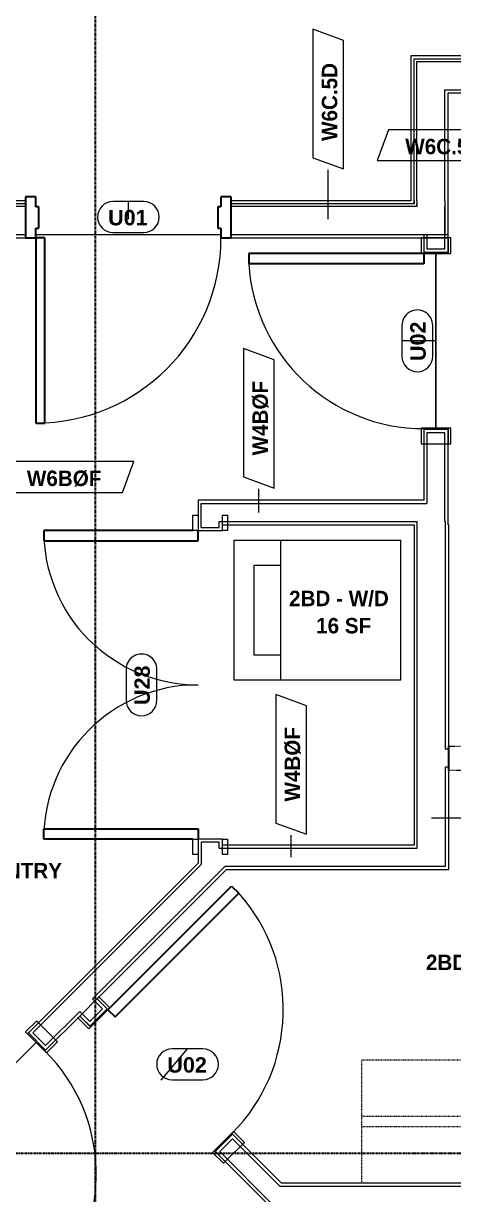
# Model space of a CAD drawing. Header units: inches. Extents: x -4058 to -1781, y 9814 to 12264.
# Drawn here: x -3495.3 to -3411.7, y 10159.2 to 10386.9 of the extents above; entities that cross this region are included whole.
import ezdxf

# ---------------------------------------------------------------- set-up
doc = ezdxf.new("R2010")
doc.units = ezdxf.units.IN
doc.header["$MEASUREMENT"] = 0
for name, pattern in [('Dash', [0.25, 0.125, -0.125]), ('Grid Line 1_2_', [0.875, 0.5, -0.125, 0.125, -0.125]), ('Overhead', [0.15625, 0.09375, -0.0625])]:
    doc.linetypes.add(name, pattern=pattern)
for name, color, linetype, lineweight in [('0-1', 7, 'Continuous', 5), ('0-2', 7, 'Continuous', 9), ('A-AREA-IDEN', 2, 'Continuous', 9), ('A-DETL-GENF', 92, 'Overhead', 9), ('A-DETL-MEDM', 33, 'Continuous', 30), ('A-DOOR-1', 7, 'Continuous', 9), ('A-DOOR-2', 10, 'Continuous', 30), ('A-DOOR-3', 31, 'Continuous', 9), ('A-DOOR-4', 31, 'Continuous', 30), ('A-DOOR-FRAM-2', 10, 'Continuous', 30), ('A-DOOR-IDEN', 31, 'Continuous', 9), ('A-FLOR-2', 192, 'Continuous', 9), ('A-WALL', 113, 'Continuous', 18), ('A-WALL-2', 250, 'Continuous', 18), ('A-WALL-3', 113, 'Continuous', 9), ('A-WALL-IDEN', 211, 'Continuous', 9), ('I-WALL-1', 7, 'Continuous', 9), ('P-SANR-FIXT', 6, 'Continuous', 9), ('Q-CASE', 31, 'Continuous', 9), ('Q-CASE-HDLN', 31, 'Dash', 9), ('S-GRID-1', 1, 'Grid Line 1_2_', 30)]:
    doc.layers.add(name, color=color, linetype=linetype, lineweight=lineweight)
doc.styles.add('Arial_B', font='arialbd.ttf', dxfattribs={"height": 3})
doc.styles.add('Century Gothic_B_1', font='GOTHICB.TTF', dxfattribs={"height": 3})

# ---------------------------------------------------------------- blocks, each defined once
blk = doc.blocks.new('HOLLOW METAL - UNIT DOOR-2191978-UNIT PLANS - 1ST FLOOR')
at = {"layer": 'A-DOOR-1'}
blk.add_arc((18, 3.875), 36, 90, 180, dxfattribs=at)
at = {"layer": 'A-DOOR-2'}
for p, q in [((18, 39.875), (16.25, 39.875)), ((16.25, 39.875), (16.25, 3.875)), ((18, 3.875), (18, 39.875)), ((16.25, 3.875), (18, 3.875))]:
    blk.add_line(p, q, dxfattribs=at)
at = {"layer": 'A-DOOR-FRAM-2'}
for p, q in [((-18, 3.875), (-20, 3.875)), ((-20, 3.875), (-20, -4.125)), ((-18, 1.9375), (-18, 3.875)), ((18, 3.875), (18, 1.9375)), ((20, 3.875), (18, 3.875)), ((20, -4.125), (20, 3.875)), ((-17.375, 1.9375), (-18, 1.9375)), ((-17.375, -2.1875), (-17.375, 1.9375)), ((18, 1.9375), (17.375, 1.9375)), ((17.375, 1.9375), (17.375, -2.1875)), ((-18, -4.125), (-18, -2.1875)), ((-18, -2.1875), (-17.375, -2.1875)), ((17.375, -2.1875), (18, -2.1875)), ((18, -2.1875), (18, -4.125)), ((-20, -4.125), (-18, -4.125)), ((18, -4.125), (20, -4.125))]:
    blk.add_line(p, q, dxfattribs=at)
blk = doc.blocks.new('CTR - 1st Phase - Common Walls_rvt-1-UNIT PLANS - 1ST FLOOR')
at = {"layer": 'A-WALL-2'}
for p, q in [((-3419.38, 10352.46), (-3419.38, 10380.04)), ((-3419.38, 10380.04), (-3418.88, 10380.04)), ((-3418.88, 10380.04), (-3412.76, 10380.04)), ((-3418.88, 10352.46), (-3418.88, 10379.54)), ((-3418.88, 10379.54), (-3413.38, 10379.54)), ((-3413.38, 10379.54), (-3412.76, 10379.54)), ((-3412.76, 10380.04), (-3207.1, 10380.04)), ((-3412.76, 10379.54), (-3207.1, 10379.54)), ((-3413.38, 10352.46), (-3413.38, 10374.04)), ((-3413.38, 10374.04), (-3412.76, 10374.04)), ((-3412.76, 10374.04), (-3342.66, 10374.04)), ((-3494.92, 10351.34), (-3499.17, 10351.34)), ((-3494.92, 10351.84), (-3498.67, 10351.84)), ((-3419.38, 10351.84), (-3454.92, 10351.84)), ((-3418.88, 10351.34), (-3454.92, 10351.34)), ((-3419.38, 10352.46), (-3419.38, 10351.84)), ((-3419.38, 10351.84), (-3419.38, 10352.46)), ((-3418.88, 10352.46), (-3418.88, 10351.84)), ((-3418.88, 10351.84), (-3418.88, 10351.34)), ((-3418.88, 10351.34), (-3418.88, 10351.84)), ((-3413.38, 10352.46), (-3413.38, 10351.84)), ((-3413.38, 10351.84), (-3413.38, 10351.34)), ((-3413.38, 10351.34), (-3413.38, 10345.84)), ((-3413.38, 10345.84), (-3413.38, 10351.34)), ((-3494.92, 10345.84), (-3501.67, 10345.84)), ((-3413.38, 10345.84), (-3454.92, 10345.84))]:
    blk.add_line(p, q, dxfattribs=at)
at = {"layer": 'I-WALL-1'}
for p, q in [((-3420.01, 10380.66), (-3420.01, 10352.46)), ((-3419.38, 10380.66), (-3420.01, 10380.66)), ((-3412.76, 10380.66), (-3419.38, 10380.66)), ((-3207.1, 10380.66), (-3412.76, 10380.66)), ((-3412.76, 10352.46), (-3412.76, 10373.41)), ((-3412.76, 10373.41), (-3381.51, 10373.41)), ((-3494.92, 10352.46), (-3498.05, 10352.46)), ((-3420.01, 10352.46), (-3454.92, 10352.46)), ((-3412.76, 10345.84), (-3412.76, 10352.46)), ((-3501.67, 10345.21), (-3494.92, 10345.21)), ((-3454.92, 10345.21), (-3412.76, 10345.21)), ((-3412.76, 10345.21), (-3412.76, 10345.84))]:
    blk.add_line(p, q, dxfattribs=at)
at = {"layer": '0-2', "rotation": 180}
blk.add_blockref('HOLLOW METAL - UNIT DOOR-2191978-UNIT PLANS - 1ST FLOOR', (-3474.92, 10349.09), dxfattribs=at)
blk = doc.blocks.new('CTR - 1st Phase - Structure_rvt-1-UNIT PLANS - 1ST FLOOR')
at = {"layer": 'S-GRID-1'}
for p, q in [((-3481.32, 9814.03), (-3481.32, 12247.5)), ((-1781.27, 10167.19), (-4041.78, 10167.19))]:
    blk.add_line(p, q, dxfattribs=at)
blk = doc.blocks.new('SWING - DOUBLE - FLUSH - SWING - DOUBLE - 5-0 x 6-8 - DUMMY-3700318-UNIT PLANS - 1ST FLOOR')
at = {"layer": 'A-DOOR-3'}
for p, q in [((-33, 2.375), (-33, 3.375)), ((-33, 3.375), (-30, 3.375)), ((-30, 2.375), (-33, 2.375)), ((-30, 3.375), (-30, 2.375)), ((30, 2.375), (30, 3.375)), ((30, 3.375), (33, 3.375)), ((33, 2.375), (30, 2.375)), ((33, 3.375), (33, 2.375)), ((-33, -2.375), (-30, -2.375)), ((-33, -3.375), (-33, -2.375)), ((-30, -3.375), (-33, -3.375)), ((-30, -2.375), (-30, -3.375)), ((30, -2.375), (33, -2.375)), ((30, -3.375), (30, -2.375)), ((33, -3.375), (30, -3.375)), ((33, -2.375), (33, -3.375))]:
    blk.add_line(p, q, dxfattribs=at)
for centre, start, end in [((-30, -2.375), 270, 0), ((30, -2.375), 180, 270)]:
    blk.add_arc(centre, 30, start, end, dxfattribs=at)
at = {"layer": 'A-DOOR-4'}
for p, q in [((-28, -2.375), (-30, -2.375)), ((-30, -3.375), (-30, -32.375)), ((-28, -32.375), (-28, -2.375)), ((28, -2.375), (30, -2.375)), ((28, -32.375), (28, -2.375)), ((30, -3.375), (30, -32.375)), ((-30, -32.375), (-28, -32.375)), ((30, -32.375), (28, -32.375))]:
    blk.add_line(p, q, dxfattribs=at)
blk = doc.blocks.new('Door-Opening - CLEAR OPENING - 34_ x 80_-3924454-UNIT PLANS - 1ST FLOOR')
at = {"layer": 'A-DETL-GENF'}
for p, q in [((-17.32, 2.37), (16.68, 2.37)), ((16.68, -2.38), (-17.32, -2.38))]:
    blk.add_line(p, q, dxfattribs=at)
at = {"layer": 'A-DETL-MEDM'}
for p, q in [((-17.32, -2.38), (-17.32, 2.37)), ((16.68, 2.37), (16.68, -2.38))]:
    blk.add_line(p, q, dxfattribs=at)
blk = doc.blocks.new('Stacked Washer and Dryer - 26_x25_ - Private-1352637-UNIT PLANS - 1ST FLOOR')
at = {"layer": 'P-SANR-FIXT'}
for p, q in [((0, 13.625), (32.4375, 13.625)), ((0, 13.625), (0, -13.625)), ((23.34375, 13.625), (23.34375, -13.625)), ((32.4375, 13.625), (32.4375, -13.625)), ((23.34375, 8.75), (28.53125, 8.75)), ((28.53125, 8.75), (28.53125, -8.75)), ((28.53125, -8.75), (23.34375, -8.75)), ((32.4375, -13.625), (0, -13.625))]:
    blk.add_line(p, q, dxfattribs=at)
blk = doc.blocks.new('SWING - SINGLE - FLUSH - SWING - FLUSH - 2-10 x 6-8 - PRIVACY-4346067-UNIT PLANS - 1ST FLOOR')
at = {"layer": 'A-DOOR-3'}
for p, q in [((-17, 2.87), (-20, 2.87)), ((-20, 2.87), (-20, -2.38)), ((-17, -2.38), (-17, 2.87)), ((20, 2.87), (17, 2.87)), ((17, 2.87), (17, -2.38)), ((20, -2.38), (20, 2.87)), ((-20, -2.38), (-17, -2.38)), ((-17, -2.38), (-20, -2.38)), ((-20, -2.38), (-20, -2.88)), ((-20, -2.88), (-17, -2.88)), ((-17, -2.88), (-17, -2.38)), ((17, -2.38), (20, -2.38)), ((20, -2.38), (17, -2.38)), ((17, -2.38), (17, -2.88)), ((17, -2.88), (20, -2.88)), ((20, -2.88), (20, -2.38))]:
    blk.add_line(p, q, dxfattribs=at)
blk.add_arc((17, 2.37), 34.07, 93.3657, 180, dxfattribs=at)
at = {"layer": 'A-DOOR-4'}
for p, q in [((15, 2.37), (15, 36.38)), ((17, 36.38), (15, 36.38)), ((17, 2.37), (17, 36.38)), ((17, 2.37), (15, 2.37))]:
    blk.add_line(p, q, dxfattribs=at)
blk = doc.blocks.new('SWING - SINGLE - FLUSH - SWING - FLUSH - 2-10 x 6-8 - PRIVACY-V37-UNIT PLANS - 1ST FLOOR')
at = {"layer": 'A-DOOR-3'}
for p, q in [((-20, 2.37), (-20, 2.87)), ((-20, 2.87), (-17, 2.87)), ((-20, 2.37), (-17, 2.37)), ((-20, -2.88), (-20, 2.37)), ((-17, 2.37), (-20, 2.37)), ((-17, 2.87), (-17, 2.37)), ((-17, 2.37), (-17, -2.88)), ((17, 2.37), (17, 2.87)), ((17, 2.87), (20, 2.87)), ((17, 2.37), (20, 2.37)), ((17, -2.88), (17, 2.37)), ((20, 2.37), (17, 2.37)), ((20, 2.87), (20, 2.37)), ((20, 2.37), (20, -2.88)), ((-17, -2.88), (-20, -2.88)), ((20, -2.88), (17, -2.88))]:
    blk.add_line(p, q, dxfattribs=at)
blk.add_arc((17, -2.38), 34.07, 180, 266.6343, dxfattribs=at)
at = {"layer": 'A-DOOR-4'}
for p, q in [((15, -2.38), (15, -36.38)), ((17, -2.38), (15, -2.38)), ((17, -2.38), (17, -36.38)), ((17, -36.38), (15, -36.38))]:
    blk.add_line(p, q, dxfattribs=at)
blk = doc.blocks.new('OD_CW_Closet - OD_CW_Closet-3850351-UNIT PLANS - 1ST FLOOR')
at = {"layer": 'Q-CASE-HDLN'}
for p, q in [((0.74, -24), (0.74, 0)), ((0.74, 0), (62.72, 0)), ((62.72, 0), (62.72, -24)), ((0.74, -11), (62.72, -11)), ((0.74, -13), (62.72, -13)), ((62.72, -24), (0.74, -24))]:
    blk.add_line(p, q, dxfattribs=at)
blk = doc.blocks.new('Wall Tag - Arch Wall-3956453-UNIT PLANS - 1ST FLOOR')
at = {"layer": 'A-WALL-IDEN'}
for p, q in [((-0.3561, 0.0937), (-0.4244, -0.0937)), ((0.4244, 0.0937), (-0.3561, 0.0937)), ((0.3561, -0.0937), (0.4244, 0.0937)), ((-0.4244, -0.0937), (0.3561, -0.0937))]:
    blk.add_line(p, q, dxfattribs=at)
blk = doc.blocks.new('Door Tag - Type Mark-2601225-UNIT PLANS - 1ST FLOOR')
at = {"layer": 'A-DOOR-IDEN'}
for p, q in [((0.09375, 0.09375), (-0.09375, 0.09375)), ((-0.09375, -0.09375), (0.09375, -0.09375))]:
    blk.add_line(p, q, dxfattribs=at)
for centre, start, end in [((-0.09375, 0), 90, 270), ((0.09375, 0), 270, 90)]:
    blk.add_arc(centre, 0.09375, start, end, dxfattribs=at)

msp = doc.modelspace()

# ---------------------------------------------------------------- linework, layer by layer
at = {"layer": 'A-DOOR-IDEN'}
for p, q in [((-3474.92, 10348.84), (-3474.92, 10352.29)), ((-3415.13, 10325.21), (-3421.75, 10325.21)), ((-3468.55, 10181.44), (-3463.42, 10187.52))]:
    msp.add_line(p, q, dxfattribs=at)
at = {"layer": 'A-FLOR-2'}
for p, q in [((-3456.92, 10345.84), (-3492.92, 10345.84)), ((-3415.13, 10342.21), (-3415.13, 10308.21)), ((-3415.13, 10308.21), (-3415.13, 10342.21)), ((-3492.86, 10188.78), (-3516.9, 10164.73))]:
    msp.add_line(p, q, dxfattribs=at)
at = {"layer": 'A-WALL'}
for p, q in [((-3416.88, 10345.84), (-3416.88, 10343.09)), ((-3413.38, 10343.09), (-3413.38, 10345.84)), ((-3416.88, 10343.09), (-3413.38, 10343.09)), ((-3416.88, 10307.34), (-3416.88, 10293.59)), ((-3413.38, 10307.34), (-3416.88, 10307.34)), ((-3413.38, 10290.09), (-3413.38, 10307.34)), ((-3460.76, 10293.59), (-3416.88, 10293.59)), ((-3460.76, 10288.94), (-3460.76, 10293.59)), ((-3457.26, 10290.09), (-3418.76, 10290.09)), ((-3457.26, 10288.94), (-3457.26, 10290.09)), ((-3418.76, 10226.54), (-3418.76, 10290.09)), ((-3413.26, 10290.09), (-3413.38, 10290.09)), ((-3413.26, 10245.79), (-3413.26, 10290.09)), ((-3460.76, 10288.94), (-3457.26, 10288.94)), ((-3412.63, 10245.79), (-3413.26, 10245.79)), ((-3412.63, 10242.29), (-3413.26, 10242.29)), ((-3413.26, 10223.04), (-3413.26, 10242.29)), ((-3457.26, 10227.69), (-3460.76, 10227.69)), ((-3460.76, 10227.69), (-3460.76, 10223.35)), ((-3457.26, 10226.54), (-3457.26, 10227.69)), ((-3457.26, 10226.54), (-3418.76, 10226.54)), ((-3460.76, 10223.35), (-3493.48, 10190.63)), ((-3481.9, 10197.26), (-3456.12, 10223.04)), ((-3456.12, 10223.04), (-3413.26, 10223.04)), ((-3479.95, 10195.32), (-3481.9, 10197.26)), ((-3491, 10188.16), (-3484.37, 10194.79)), ((-3484.37, 10194.79), (-3482.43, 10192.84)), ((-3482.43, 10192.84), (-3479.95, 10195.32)), ((-3493.48, 10190.63), (-3491, 10188.16)), ((-3454.67, 10170.04), (-3457.15, 10167.56)), ((-3445.43, 10160.79), (-3454.67, 10170.04)), ((-3457.15, 10167.56), (-3446.88, 10157.29)), ((-3342.76, 10160.79), (-3445.43, 10160.79))]:
    msp.add_line(p, q, dxfattribs=at)
at = {"layer": 'A-WALL-3'}
for p, q in [((-3412.76, 10345.84), (-3417.51, 10345.84)), ((-3417.51, 10345.84), (-3417.51, 10342.46)), ((-3412.76, 10342.46), (-3412.76, 10345.84)), ((-3417.51, 10342.46), (-3412.76, 10342.46)), ((-3412.76, 10307.96), (-3417.51, 10307.96)), ((-3417.51, 10307.96), (-3417.51, 10294.21)), ((-3412.76, 10289.46), (-3412.76, 10307.96)), ((-3417.51, 10294.21), (-3461.38, 10294.21)), ((-3461.38, 10294.21), (-3461.38, 10288.31)), ((-3461.38, 10288.31), (-3456.63, 10288.31)), ((-3456.63, 10289.46), (-3419.38, 10289.46)), ((-3456.63, 10288.31), (-3456.63, 10289.46)), ((-3419.38, 10289.46), (-3419.38, 10227.16)), ((-3412.63, 10289.46), (-3412.76, 10289.46)), ((-3412.63, 10246.41), (-3412.63, 10289.46)), ((-3412.63, 10222.41), (-3412.63, 10241.66)), ((-3461.38, 10228.31), (-3461.38, 10223.61)), ((-3456.63, 10228.31), (-3461.38, 10228.31)), ((-3456.63, 10227.16), (-3456.63, 10228.31)), ((-3419.38, 10227.16), (-3456.63, 10227.16)), ((-3461.38, 10223.61), (-3494.36, 10190.63)), ((-3481.01, 10197.26), (-3455.86, 10222.41)), ((-3455.86, 10222.41), (-3412.63, 10222.41)), ((-3479.07, 10195.32), (-3481.01, 10197.26)), ((-3482.43, 10191.96), (-3479.07, 10195.32)), ((-3491, 10187.27), (-3484.37, 10193.9)), ((-3484.37, 10193.9), (-3482.43, 10191.96)), ((-3494.36, 10190.63), (-3491, 10187.27)), ((-3454.67, 10170.92), (-3458.03, 10167.56)), ((-3445.17, 10161.41), (-3454.67, 10170.92)), ((-3458.03, 10167.56), (-3447.14, 10156.66)), ((-3342.76, 10161.41), (-3445.17, 10161.41))]:
    msp.add_line(p, q, dxfattribs=at)
at = {"layer": 'A-WALL-IDEN'}
for p, q in [((-3436.07, 10348.84), (-3436.07, 10358.49)), ((-3449.56, 10291.84), (-3449.56, 10296.41)), ((-3416.01, 10232.45), (-3405.16, 10232.45)), ((-3443.29, 10224.79), (-3443.29, 10229.1))]:
    msp.add_line(p, q, dxfattribs=at)

# ---------------------------------------------------------------- block references
at = {"layer": '0-1'}
for name in ['CTR - 1st Phase - Structure_rvt-1-UNIT PLANS - 1ST FLOOR', 'CTR - 1st Phase - Common Walls_rvt-1-UNIT PLANS - 1ST FLOOR']:
    msp.add_blockref(name, (0, 0), dxfattribs=at)
at = {"layer": 'A-DOOR-3'}
for name, p, rotation in [('SWING - SINGLE - FLUSH - SWING - FLUSH - 2-10 x 6-8 - PRIVACY-4346067-UNIT PLANS - 1ST FLOOR', (-3415.13, 10325.21), 90), ('SWING - DOUBLE - FLUSH - SWING - DOUBLE - 5-0 x 6-8 - DUMMY-3700318-UNIT PLANS - 1ST FLOOR', (-3459.01, 10258.31), 270.0000000000007), ('Door-Opening - CLEAR OPENING - 34_ x 80_-3924454-UNIT PLANS - 1ST FLOOR', (-3395.95, 10244.04), 180), ('SWING - SINGLE - FLUSH - SWING - FLUSH - 2-10 x 6-8 - PRIVACY-V37-UNIT PLANS - 1ST FLOOR', (-3468.55, 10181.44), 135.0000000000005), ('SWING - SINGLE - FLUSH - SWING - FLUSH - 2-10 x 6-8 - PRIVACY-4346067-UNIT PLANS - 1ST FLOOR', (-3504.88, 10176.75), 225.0000000000032)]:
    msp.add_blockref(name, p, dxfattribs=dict(at, rotation=rotation))
at = {"layer": 'A-DOOR-IDEN', "xscale": 31.99999999999999, "yscale": 31.99999999999999, "zscale": 31.99999999999999}
for p in [(-3474.92, 10349.29), (-3463.42, 10184.52)]:
    msp.add_blockref('Door Tag - Type Mark-2601225-UNIT PLANS - 1ST FLOOR', p, dxfattribs=at)
at = {"layer": 'A-DOOR-IDEN', "xscale": 31.99999999999999, "yscale": 31.99999999999999, "zscale": 31.99999999999999, "rotation": 89.99999999999955}
for p in [(-3418.75, 10325.21), (-3472.37, 10258.31)]:
    msp.add_blockref('Door Tag - Type Mark-2601225-UNIT PLANS - 1ST FLOOR', p, dxfattribs=at)
at = {"layer": 'A-WALL-IDEN', "xscale": 31.99999999999999, "yscale": 31.99999999999999, "zscale": 31.99999999999999, "rotation": 89.99999999999955}
for p in [(-3436.07, 10372.22), (-3449.56, 10310.15), (-3443.29, 10242.84)]:
    msp.add_blockref('Wall Tag - Arch Wall-3956453-UNIT PLANS - 1ST FLOOR', p, dxfattribs=at)
at = {"layer": 'A-WALL-IDEN', "xscale": 31.99999999999999, "yscale": 31.99999999999999, "zscale": 31.99999999999999}
for p in [(-3412.96, 10363.25), (-3487.43, 10298.73)]:
    msp.add_blockref('Wall Tag - Arch Wall-3956453-UNIT PLANS - 1ST FLOOR', p, dxfattribs=at)
at = {"layer": 'P-SANR-FIXT', "rotation": 180}
msp.add_blockref('Stacked Washer and Dryer - 26_x25_ - Private-1352637-UNIT PLANS - 1ST FLOOR', (-3421.94, 10272.84), dxfattribs=at)
at = {"layer": 'Q-CASE'}
msp.add_blockref('OD_CW_Closet - OD_CW_Closet-3850351-UNIT PLANS - 1ST FLOOR', (-3430.26, 10185.41), dxfattribs=at)

# ---------------------------------------------------------------- texts
at = {"layer": 'A-AREA-IDEN', "char_height": 3, "attachment_point": 1, "style": 'Century Gothic_B_1'}
for s, insert, width in [('2BD - W/D', (-3443.68, 10276.61), 25.149), ('16 SF', (-3438.42, 10271.32), 12.423), ('2BD - ENTRY', (-3513.01, 10223.68), 29.492), ('2BD - W. CLOS.', (-3417.08, 10205.84), 36.764)]:
    msp.add_mtext(s, dxfattribs=dict(at, insert=insert, width=width))
at = {"layer": 'A-DOOR-IDEN', "char_height": 3, "width": 9.393, "attachment_point": 1, "style": 'Arial_B'}
for s, insert in [('U01', (-3478.86, 10350.67)), ('U02', (-3467.35, 10185.9))]:
    msp.add_mtext(s, dxfattribs=dict(at, insert=insert))
at = {"layer": 'A-DOOR-IDEN', "char_height": 3, "width": 9.393, "attachment_point": 1, "rotation": 90, "style": 'Arial_B'}
for s, insert in [('U02', (-3420.13, 10321.28)), ('U28', (-3473.75, 10254.38))]:
    msp.add_mtext(s, dxfattribs=dict(at, insert=insert))
at = {"layer": 'A-WALL-IDEN', "char_height": 3, "attachment_point": 1, "rotation": 90, "style": 'Century Gothic_B_1'}
for s, insert, width in [('W6C.5D', (-3437.32, 10364.08), 19.594), ('W4BØF', (-3450.8, 10302.93), 17.372), ('W4BØF', (-3444.54, 10235.62), 17.372)]:
    msp.add_mtext(s, dxfattribs=dict(at, insert=insert, width=width))
at = {"layer": 'A-WALL-IDEN', "char_height": 3, "attachment_point": 1, "style": 'Century Gothic_B_1'}
for s, insert, width in [('W6C.5D', (-3421.1, 10364.5), 19.594), ('W6BØF', (-3494.65, 10299.98), 17.372)]:
    msp.add_mtext(s, dxfattribs=dict(at, insert=insert, width=width))

doc.saveas('drawing.dxf')
